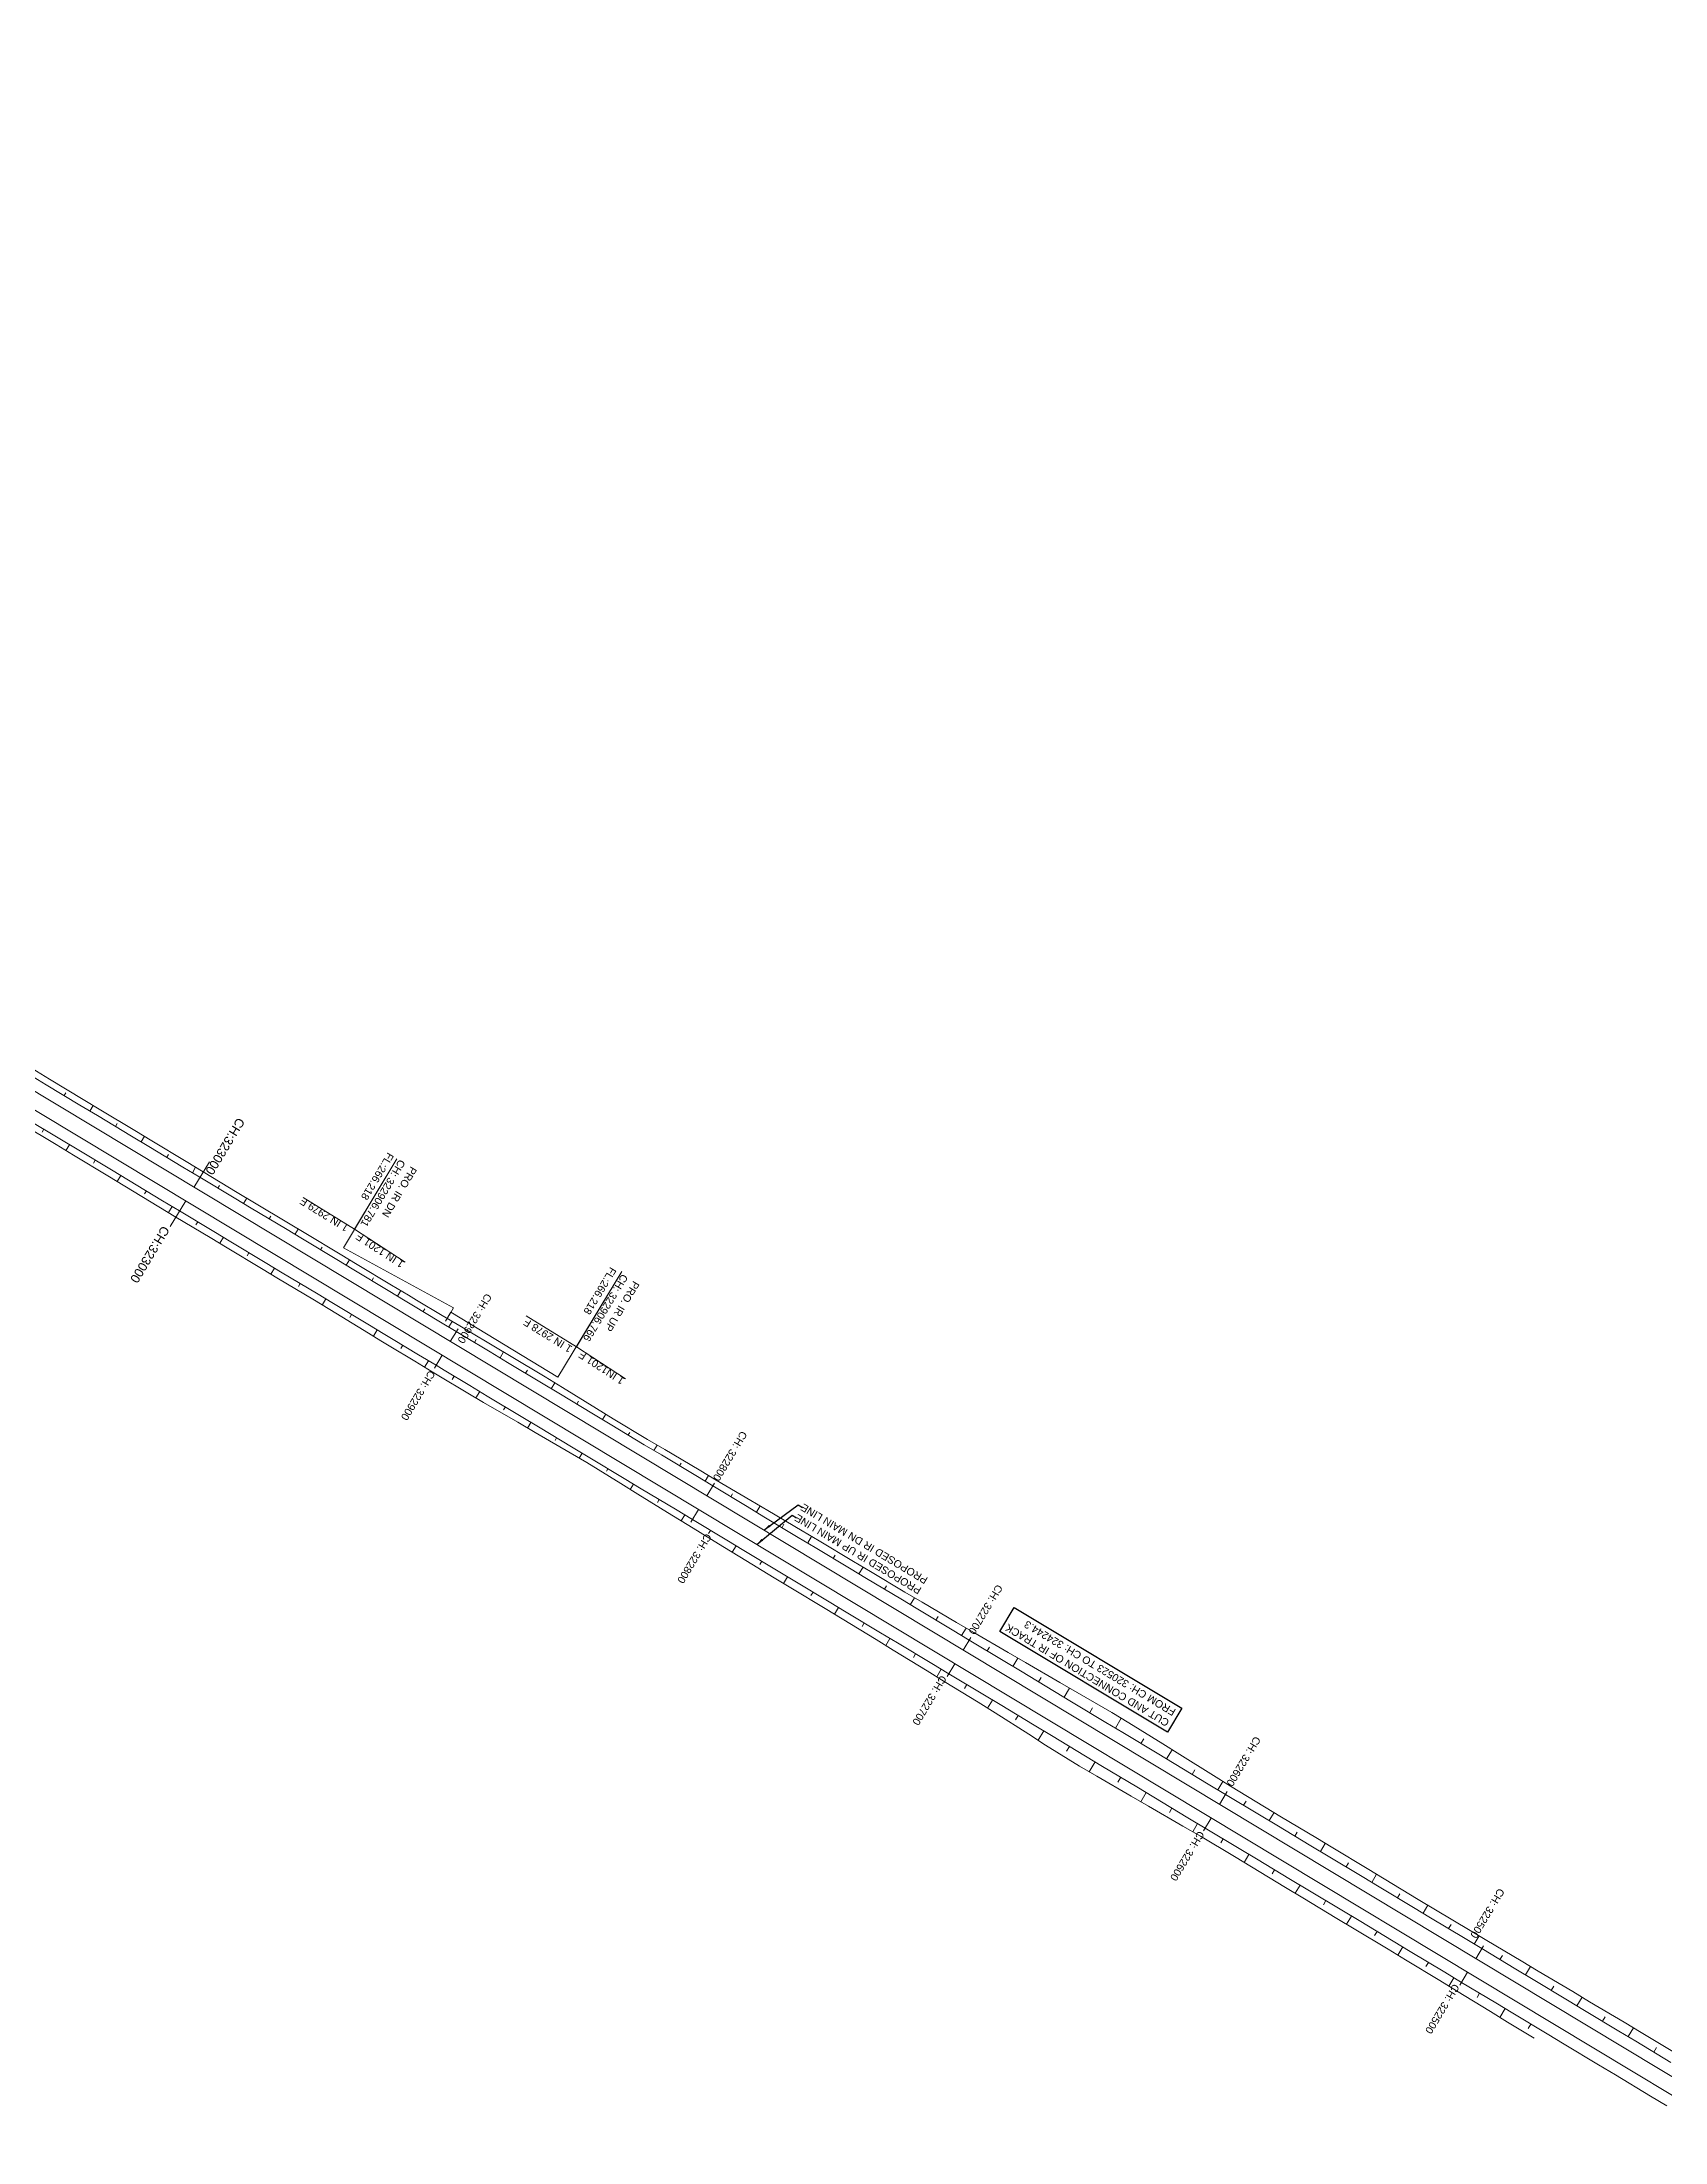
# Model space of a CAD drawing. Header units: metres. Extents: x 615788 to 628025, y 3391429 to 3398897.
# Drawn here: x 625847 to 626389, y 3392526 to 3393228 of the extents above; entities that cross this region are included whole.
import ezdxf
from ezdxf.enums import TextEntityAlignment as Align

# ---------------------------------------------------------------- set-up
doc = ezdxf.new("R2010")
doc.units = ezdxf.units.M
doc.header["$MEASUREMENT"] = 0
for name, color, linetype in [('Cut & Conn', 190, 'Continuous'), ('cut conn grades dn', 190, 'Continuous'), ('cut conn grades up', 190, 'Continuous'), ('IR PROPOSALS', 190, 'Continuous')]:
    doc.layers.add(name, color=color, linetype=linetype)
for name, color, linetype, lineweight in [('PROPOSED DFCC TOE LINE', 239, 'Continuous', 0), ('PROPOSED DFCC TOE SLOPES', 239, 'Continuous', 0), ('PROPOSED FORMATION LINE - PLAN', 187, 'Continuous', 0)]:
    doc.layers.add(name, color=color, linetype=linetype, lineweight=lineweight)
doc.styles.get("Standard").update_dxf_attribs({"font": 'arial.ttf'})
doc.styles.add('Style-Arial', font='arial.ttf')
doc.dimstyles.new('ISO-25', dxfattribs={"dimtxt": 2.5, "dimasz": 2.5, "dimexe": 1.25, "dimexo": 0.625, "dimtad": 1, "dimtxsty": 'Standard', "dimcen": 2.5, "dimadec": 0, "dimazin": 0, "dimtfac": 1, "dimtmove": 0, "dimatfit": 3, "dimfxl": 1, "dimarcsym": 0})

msp = doc.modelspace()

# ---------------------------------------------------------------- linework, layer by layer
at = {"layer": 'Cut & Conn', "linetype": 'Continuous', "lineweight": 0, "flags": 128}
for points in [[(627261.2265, 3392018.4193), (625508.4269, 3393073.5259), (625502.0009, 3393077.3933), (625495.5728, 3393081.2572), (625489.1406, 3393085.1143), (625482.7022, 3393088.9609), (625476.2556, 3393092.7938), (625469.7988, 3393096.6094), (625463.3297, 3393100.4042), (625456.8463, 3393104.1747, 0.03941397), (625208.3135, 3393222.9817)], [(627264.392, 3392022.6999), (625510.7233, 3393078.3297), (625504.2973, 3393082.1971), (625497.8692, 3393086.061), (625491.437, 3393089.9181), (625484.9986, 3393093.7648), (625478.552, 3393097.5976), (625472.0951, 3393101.4132), (625465.626, 3393105.208), (625459.1427, 3393108.9786, 0.03941397), (625210.6099, 3393227.7856)]]:
    msp.add_lwpolyline(points, format="xyb", dxfattribs=at)
for points in [[(625902.8014, 3392853.9883), (625897.6441, 3392845.4207)], [(625889.7402, 3392832.3204), (625894.8975, 3392840.8879)], [(625985.8981, 3392798.1318), (625983.3194, 3392793.8481)], [(625977.9942, 3392785.0315), (625980.5728, 3392789.3153)], [(626071.5734, 3392746.5591), (626068.9947, 3392742.2754)], [(626063.6695, 3392733.4588), (626066.2481, 3392737.7426)], [(626157.2487, 3392694.9865), (626154.6701, 3392690.7027)], [(626149.3448, 3392681.8861), (626151.9234, 3392686.1699)], [(626242.924, 3392643.4138), (626240.3454, 3392639.13)], [(626235.0201, 3392630.3134), (626237.5987, 3392634.5972)], [(626328.5993, 3392591.8411), (626326.0207, 3392587.5573)], [(626320.6954, 3392578.7408), (626323.274, 3392583.0245)]]:
    msp.add_lwpolyline(points, dxfattribs=at)
at = {"layer": 'cut conn grades dn', "linetype": 'Continuous', "lineweight": 0}
msp.add_line((625965.4966, 3392854.986), (625951.3141, 3392831.4253), dxfattribs=at)
at = {"layer": 'cut conn grades dn', "linetype": 'Continuous', "lineweight": 0, "flags": 128}
msp.add_lwpolyline([(625968.2508, 3392820.4259), (625951.3141, 3392831.4253), (625934.1819, 3392842.0621)], dxfattribs=at)
at = {"layer": 'cut conn grades up', "linetype": 'Continuous', "lineweight": 0}
msp.add_line((626040.6215, 3392817.3487), (626025.4317, 3392792.1147), dxfattribs=at)
at = {"layer": 'cut conn grades up', "linetype": 'Continuous', "lineweight": 0, "flags": 128}
for points in [[(625982.8877, 3392802.6289), (625984.3836, 3392805.1141), (625947.5707, 3392825.2066), (625962.7888, 3392850.4876)], [(625981.7004, 3392800.6565), (625983.5031, 3392803.6512), (626019.2921, 3392782.0214), (626040.6215, 3392817.3487)], [(626041.8845, 3392781.4294), (626025.4317, 3392792.1147), (626008.714, 3392802.4942)]]:
    msp.add_lwpolyline(points, dxfattribs=at)
at = {"layer": 'IR PROPOSALS'}
msp.add_lwpolyline([(626227.7556, 3392671.2663), (626222.9659, 3392663.295), (626166.9255, 3392696.9674), (626171.7152, 3392704.9388)], close=True, dxfattribs=at)
at = {"layer": 'PROPOSED DFCC TOE LINE', "lineweight": 0}
for points in [[(625843.6134, 3392885.2115), (625849.3486, 3392881.5602), (625860.6616, 3392874.7527), (625866.4946, 3392871.2639), (625877.9494, 3392864.3878), (625883.6331, 3392860.9552), (625895.0696, 3392854.0482), (625900.7531, 3392850.6156), (625912.1387, 3392843.7267), (625917.8664, 3392840.2648), (625929.2684, 3392833.4034), (625935.0053, 3392829.9567), (625946.4607, 3392823.0743), (625952.1548, 3392819.6662), (625963.6438, 3392812.764), (625969.2989, 3392809.3666), (625972.0715, 3392807.7009), (625980.6363, 3392802.5766), (625986.4657, 3392799.1048), (625989.245, 3392797.4502), (625997.8234, 3392792.3484), (626003.6543, 3392788.8792), (626015.0074, 3392782.1151), (626020.7759, 3392778.5423), (626032.2121, 3392771.4591), (626037.7853, 3392768.019), (626049.2222, 3392761.1807), (626054.9646, 3392757.7779), (626066.4766, 3392750.9431), (626072.1689, 3392747.5784), (626083.7087, 3392740.7897), (626089.4031, 3392737.4287), (626100.9303, 3392730.619), (626106.6054, 3392727.2259), (626118.0649, 3392720.3697), (626123.7687, 3392716.9582), (626135.2309, 3392710.1065), (626140.9399, 3392706.7036), (626152.4742, 3392699.9719), (626158.2148, 3392696.6214), (626169.6961, 3392689.938), (626175.5081, 3392686.5697), (626187.0097, 3392679.9201), (626192.8379, 3392676.5788), (626204.3593, 3392669.9035), (626210.0518, 3392666.3952), (626221.3839, 3392659.4055), (626227.0521, 3392655.8569), (626238.3101, 3392648.8084), (626244.0155, 3392645.2571), (626255.3716, 3392638.3717), (626261.1176, 3392634.8878), (626272.4908, 3392628.0306), (626278.253, 3392624.5738), (626289.6466, 3392617.7151), (626295.387, 3392614.2574), (626306.7788, 3392607.3956), (626312.5218, 3392603.9425), (626324.0847, 3392597.0084), (626329.6873, 3392593.6785), (626341.1209, 3392586.8731), (626346.8737, 3392583.4493), (626358.3946, 3392576.5738), (626364.048, 3392573.1999), (626375.569, 3392566.3244), (626381.2224, 3392562.9507), (626393.006, 3392555.9186)], [(626345.469, 3392561.0164), (626336.6102, 3392566.3991), (626330.8986, 3392569.8913), (626319.5496, 3392576.8372), (626313.9924, 3392580.2425), (626302.4644, 3392587.2347), (626296.7295, 3392590.7013), (626285.3388, 3392597.565), (626279.5977, 3392601.0213), (626268.212, 3392607.8932), (626262.4621, 3392611.3705), (626251.094, 3392618.2361), (626245.3355, 3392621.6991), (626233.9528, 3392628.5404), (626228.1416, 3392631.916), (626216.6284, 3392638.5404), (626210.8283, 3392641.8699), (626199.3182, 3392648.564), (626193.5432, 3392651.9352), (626182.2345, 3392658.9638), (626176.5854, 3392662.6026), (626165.3673, 3392669.7233), (626159.6698, 3392673.2818), (626148.3811, 3392680.2852), (626142.7188, 3392683.7657), (626131.3418, 3392690.7588), (626125.67, 3392694.2235), (626114.2539, 3392701.1517), (626108.572, 3392704.5997), (626097.1475, 3392711.5138), (626091.4915, 3392714.9387), (626080.0604, 3392721.9081), (626074.4148, 3392725.3501), (626063.0056, 3392732.356), (626057.3779, 3392735.8279), (626045.9858, 3392742.862), (626040.3097, 3392746.3748), (626028.9877, 3392753.404), (626023.3306, 3392756.7047), (626011.7077, 3392763.4778), (626005.8445, 3392766.8932), (625994.4247, 3392773.5465), (625988.5639, 3392776.9661), (625979.997, 3392782.087), (625977.2361, 3392783.7722), (625971.4439, 3392787.3056), (625962.9162, 3392792.4917), (625960.1504, 3392794.1686), (625954.5092, 3392797.5891), (625943.0542, 3392804.5478), (625937.3826, 3392807.9932), (625925.9344, 3392814.8876), (625920.2002, 3392818.3387), (625908.7919, 3392825.1899), (625903.0497, 3392828.6275), (625891.6491, 3392835.4915), (625885.9701, 3392838.9316), (625874.5413, 3392845.8513), (625868.861, 3392849.2895), (625857.4258, 3392856.1983), (625851.6064, 3392859.7097), (625840.3016, 3392866.5309)]]:
    msp.add_lwpolyline(points, dxfattribs=at)
msp.add_polyline3d([(626345.469, 3392561.0164, 264.7093), (626336.6102, 3392566.3991, 264.7221), (626330.8986, 3392569.8913, 264.7397), (626319.5496, 3392576.8372, 264.7776), (626313.9924, 3392580.2425, 264.7979), (626302.4644, 3392587.2347, 264.8094), (626296.7295, 3392590.7013, 264.81), (626285.3388, 3392597.565, 264.8019), (626279.5977, 3392601.0213, 264.7965), (626268.212, 3392607.8932, 264.7933), (626262.4621, 3392611.3705, 264.7945), (626251.094, 3392618.2361, 264.7931), (626245.3355, 3392621.6991, 264.7861), (626233.9528, 3392628.5404, 264.7706), (626228.1416, 3392631.916, 264.7125), (626216.6284, 3392638.5404, 264.5703), (626210.8283, 3392641.8699, 264.4954), (626199.3182, 3392648.564, 264.3839), (626193.5432, 3392651.9352, 264.3333), (626182.2345, 3392658.9638, 264.417), (626176.5854, 3392662.6026, 264.5135), (626165.3673, 3392669.7233, 264.66), (626159.6698, 3392673.2818, 264.7096), (626148.3811, 3392680.2852, 264.7877), (626142.7188, 3392683.7657, 264.813), (626131.3418, 3392690.7588, 264.8639), (626125.67, 3392694.2235, 264.88), (626114.2539, 3392701.1517, 264.893), (626108.572, 3392704.5997, 264.8993), (626097.1475, 3392711.5138, 264.9041), (626091.4915, 3392714.9387, 264.9073), (626080.0604, 3392721.9081, 264.934), (626074.4148, 3392725.3501, 264.9472), (626063.0056, 3392732.356, 264.9952), (626057.3779, 3392735.8279, 265.0257), (626045.9858, 3392742.862, 265.0902), (626040.3097, 3392746.3748, 265.1258), (626028.9877, 3392753.404, 265.2064), (626023.3306, 3392756.7047, 265.1561), (626011.7077, 3392763.4778, 265.0492), (626005.8445, 3392766.8932, 264.9947), (625994.4247, 3392773.5465, 264.8891), (625988.5639, 3392776.9661, 264.837), (625979.997, 3392782.087, 264.8133), (625977.2361, 3392783.7722, 264.8207), (625971.4439, 3392787.3056, 264.8362), (625962.9162, 3392792.4917, 264.8543), (625960.1504, 3392794.1686, 264.8583), (625954.5092, 3392797.5891, 264.8667), (625943.0542, 3392804.5478, 264.8893), (625937.3826, 3392807.9932, 264.9005), (625925.9344, 3392814.8876, 264.8973), (625920.2002, 3392818.3387, 264.8948), (625908.7919, 3392825.1899, 264.8835), (625903.0497, 3392828.6275, 264.8731), (625891.6491, 3392835.4915, 264.8692), (625885.9701, 3392838.9316, 264.8762), (625874.5413, 3392845.8513, 264.8889), (625868.861, 3392849.2895, 264.8948), (625857.4258, 3392856.1983, 264.9012), (625851.6064, 3392859.7097, 264.9025), (625840.3016, 3392866.5309, 264.905)], dxfattribs=at)
at = {"layer": 'PROPOSED DFCC TOE SLOPES', "flags": 128}
for points in [[(625854.2796, 3392876.1055), (625854.8292, 3392877.0185)], [(625862.8471, 3392870.9482), (625863.9524, 3392872.7844)], [(625847.4978, 3392864.8392), (625846.9126, 3392863.8671)], [(625871.4147, 3392865.791), (625871.9717, 3392866.7163)], [(625856.0653, 3392859.6819), (625854.8896, 3392857.7287)], [(625879.9822, 3392860.6337), (625881.0975, 3392862.4865)], [(625864.6329, 3392854.5246), (625864.0412, 3392853.5418)], [(625888.5497, 3392855.4764), (625889.1036, 3392856.3966)], [(625897.1173, 3392850.3191), (625898.2175, 3392852.147)], [(625873.2004, 3392849.3674), (625872.0072, 3392847.3852)], [(625881.7679, 3392844.2101), (625881.1648, 3392843.2082)], [(625905.6848, 3392845.1619), (625906.2297, 3392846.0671)], [(625890.3355, 3392839.0528), (625889.1155, 3392837.0262)], [(625914.2523, 3392840.0046), (625915.3313, 3392841.797)], [(625898.903, 3392833.8956), (625898.2907, 3392832.8785)], [(625922.8199, 3392834.8473), (625923.3582, 3392835.7417)], [(625931.3874, 3392829.6901), (625932.4662, 3392831.4822)], [(625907.4705, 3392828.7383), (625906.2504, 3392826.7114)], [(625916.0381, 3392823.581), (625915.4317, 3392822.5738)], [(625939.9549, 3392824.5328), (625940.4965, 3392825.4325)], [(625924.6056, 3392818.4238), (625923.3964, 3392816.415)], [(625948.5225, 3392819.3755), (625949.6131, 3392821.1875)], [(625933.1731, 3392813.2665), (625932.5682, 3392812.2616)], [(625957.09, 3392814.2183), (625957.6388, 3392815.1301)], [(625965.6575, 3392809.061), (625966.7597, 3392810.892)], [(625941.7406, 3392808.1092), (625940.5226, 3392806.0857)], [(625950.3082, 3392802.952), (625949.6887, 3392801.9229)], [(625974.225, 3392803.9037), (625974.7802, 3392804.8259)], [(625958.8757, 3392797.7947), (625957.6175, 3392795.7044)], [(625982.7926, 3392798.7465), (625983.9207, 3392800.6205)], [(625991.3601, 3392793.5892), (625991.937, 3392794.5476)], [(625967.4432, 3392792.6374), (625966.8046, 3392791.5764)], [(625976.0108, 3392787.4802), (625974.7073, 3392785.3148)], [(625999.9276, 3392788.4319), (626001.1086, 3392790.3938)], [(625984.5783, 3392782.3229), (625983.92, 3392781.2292)], [(626008.4952, 3392783.2747), (626009.0978, 3392784.2758)], [(625993.1458, 3392777.1656), (625991.8659, 3392775.0394)], [(626017.0627, 3392778.1174), (626018.2574, 3392780.1021)], [(626025.6302, 3392772.9601), (626026.1949, 3392773.8982)], [(626001.7134, 3392772.0084), (626001.1099, 3392771.0058)], [(626010.2809, 3392766.8511), (626009.1479, 3392764.9689)], [(626034.1978, 3392767.8029), (626035.2645, 3392769.575)], [(626018.8484, 3392761.6938), (626018.3187, 3392760.8139)], [(626042.7653, 3392762.6456), (626043.2955, 3392763.5265)], [(626027.416, 3392756.5365), (626026.429, 3392754.8969)], [(626051.3328, 3392757.4883), (626052.4162, 3392759.2881)], [(626059.9004, 3392752.331), (626060.4583, 3392753.258)], [(626035.9835, 3392751.3793), (626035.4755, 3392750.5354)], [(626044.551, 3392746.222), (626043.4668, 3392744.4209)], [(626068.4679, 3392747.1738), (626069.6188, 3392749.0858)], [(626053.1185, 3392741.0647), (626052.5465, 3392740.1145)], [(626077.0354, 3392742.0165), (626077.6353, 3392743.0131)], [(626085.6029, 3392736.8592), (626086.8521, 3392738.9344)], [(626061.6861, 3392735.9075), (626060.4845, 3392733.9113)], [(626094.1705, 3392731.702), (626094.8167, 3392732.7754)], [(626070.2536, 3392730.7502), (626069.6284, 3392729.7116)], [(626078.8211, 3392725.5929), (626077.5312, 3392723.4501)], [(626102.738, 3392726.5447), (626104.063, 3392728.7459)], [(626087.3887, 3392720.4357), (626086.7291, 3392719.34)], [(626111.3055, 3392721.3874), (626111.9752, 3392722.5)], [(626119.8731, 3392716.2302), (626121.2266, 3392718.4787)], [(626095.9562, 3392715.2784), (626094.6137, 3392713.0481)], [(626128.4406, 3392711.0729), (626129.1251, 3392712.21)], [(626104.5237, 3392710.1211), (626103.8461, 3392708.9955)], [(626113.0913, 3392704.9639), (626111.7215, 3392702.6884)], [(626137.0081, 3392705.9156), (626138.3954, 3392708.2203)], [(626121.6588, 3392699.8066), (626120.9647, 3392698.6535)], [(626145.5757, 3392700.7584), (626146.2972, 3392701.9571)], [(626154.1432, 3392695.6011), (626155.6563, 3392698.1147)], [(626130.2263, 3392694.6493), (626128.8139, 3392692.303)], [(626138.7938, 3392689.4921), (626138.0658, 3392688.2826)], [(626162.7107, 3392690.4438), (626163.5043, 3392691.7621)], [(626147.3614, 3392684.3348), (626145.8575, 3392681.8364)], [(626171.2782, 3392685.2866), (626172.9449, 3392688.0552)], [(626155.9289, 3392679.1775), (626155.1455, 3392677.8761)], [(626179.8458, 3392680.1293), (626180.7238, 3392681.588)], [(626188.4133, 3392674.972), (626190.2676, 3392678.0524)], [(626164.4964, 3392674.0203), (626162.8546, 3392671.2927)], [(626173.064, 3392668.863), (626172.1874, 3392667.4068)], [(626196.9808, 3392669.8147), (626197.9546, 3392671.4324)], [(626181.6315, 3392663.7057), (626179.7431, 3392660.5686)], [(626205.5484, 3392664.6575), (626207.53, 3392667.9494)], [(626214.1159, 3392659.5002), (626215.079, 3392661.1002)], [(626190.199, 3392658.5484), (626189.2058, 3392656.8984)], [(626222.6834, 3392654.3429), (626224.5411, 3392657.4289)], [(626198.7666, 3392653.3912), (626196.7598, 3392650.0575)], [(626207.3341, 3392648.2339), (626206.3684, 3392646.6296)], [(626231.251, 3392649.1857), (626232.1346, 3392650.6536)], [(626215.9016, 3392643.0766), (626214.0589, 3392640.0154)], [(626239.8185, 3392644.0284), (626241.5005, 3392646.8226)], [(626248.386, 3392638.8711), (626249.2098, 3392640.2397)], [(626224.4692, 3392637.9194), (626223.5995, 3392636.4746)], [(626256.9536, 3392633.7139), (626258.5847, 3392636.4236)], [(626233.0367, 3392632.7621), (626231.3912, 3392630.0285)], [(626241.6042, 3392627.6048), (626240.7946, 3392626.2599)], [(626265.5211, 3392628.5566), (626266.3329, 3392629.9052)], [(626274.0886, 3392623.3993), (626275.7129, 3392626.0977)], [(626250.1717, 3392622.4476), (626248.5555, 3392619.7626)], [(626282.6561, 3392618.2421), (626283.4694, 3392619.5931)], [(626258.7393, 3392617.2903), (626257.9289, 3392615.944)], [(626267.3068, 3392612.133), (626265.6773, 3392609.426)], [(626291.2237, 3392613.0848), (626292.8496, 3392615.7858)], [(626275.8743, 3392606.9758), (626275.0559, 3392605.6161)], [(626299.7912, 3392607.9275), (626300.6034, 3392609.2768)], [(626308.3587, 3392602.7703), (626309.9832, 3392605.4689)], [(626284.4419, 3392601.8185), (626282.8011, 3392599.0928)], [(626316.9263, 3392597.613), (626317.7419, 3392598.968)], [(626293.0094, 3392596.6612), (626292.1882, 3392595.2969)], [(626301.5769, 3392591.504), (626299.9294, 3392588.7671)], [(626325.4938, 3392592.4557), (626327.1409, 3392595.1919)], [(626310.1445, 3392586.3467), (626309.3132, 3392584.9658)], [(626334.0613, 3392587.2985), (626334.8982, 3392588.6887)], [(626342.6289, 3392582.1412), (626344.3282, 3392584.9643)], [(626318.712, 3392581.1894), (626317.0238, 3392578.3849)], [(626351.1964, 3392576.9839), (626352.0568, 3392578.4133)], [(626327.2795, 3392576.0322), (626326.416, 3392574.5977)], [(626335.8471, 3392570.8749), (626334.083, 3392567.9443)], [(626359.7639, 3392571.8266), (626361.5043, 3392574.7179)], [(626344.4146, 3392565.7176), (626343.5197, 3392564.231)], [(626368.3315, 3392566.6694), (626369.2115, 3392568.1313)], [(626376.899, 3392561.5121), (626378.6787, 3392564.4687)], [(626385.4665, 3392556.3548), (626386.3662, 3392557.8495)]]:
    msp.add_lwpolyline(points, dxfattribs=at)
at = {"layer": 'PROPOSED FORMATION LINE - PLAN', "lineweight": 0, "flags": 128}
for points in [[(626391.1934, 3392552.9075), (626379.4368, 3392559.9845), (626373.7964, 3392563.3797), (626362.3018, 3392570.299), (626356.6613, 3392573.6943), (626345.1667, 3392580.6135), (626339.4311, 3392584.0661), (626328.0316, 3392590.9281), (626322.4479, 3392594.2892), (626310.8966, 3392601.2426), (626305.1553, 3392604.6986), (626293.7615, 3392611.5571), (626288.0202, 3392615.0131), (626276.6264, 3392621.8717), (626270.8694, 3392625.3372), (626259.4914, 3392632.1862), (626253.7343, 3392635.6517), (626242.3563, 3392642.5007), (626236.5993, 3392645.9662), (626225.2213, 3392652.8153), (626219.4927, 3392656.2636), (626208.0862, 3392663.1298), (626202.3576, 3392666.5782), (626190.9511, 3392673.4444), (626185.1967, 3392676.9082), (626173.8161, 3392683.7589), (626168.0617, 3392687.2228), (626156.681, 3392694.0734), (626150.9869, 3392697.501), (626139.546, 3392704.388), (626133.8518, 3392707.8156), (626122.4109, 3392714.7025), (626116.7168, 3392718.1301), (626105.2758, 3392725.017), (626099.6109, 3392728.4271), (626088.1408, 3392735.3316), (626082.4758, 3392738.7416), (626071.0057, 3392745.6461), (626065.3408, 3392749.0562), (626053.8706, 3392755.9607), (626048.1521, 3392759.403), (626036.7356, 3392766.2752), (626031.1247, 3392769.6527), (626019.6005, 3392776.5897), (626013.7876, 3392780.0888), (626002.4655, 3392786.9043), (625996.6526, 3392790.4034), (625988.1015, 3392795.5507), (625985.3304, 3392797.2188), (625979.5175, 3392800.7179), (625970.9665, 3392805.8652), (625968.1953, 3392807.5333), (625962.5432, 3392810.9357), (625951.0603, 3392817.8479), (625945.3748, 3392821.2703), (625933.9252, 3392828.1624), (625928.1913, 3392831.614), (625916.7902, 3392838.477), (625911.0563, 3392841.9285), (625899.6551, 3392848.7915), (625893.9666, 3392852.2157), (625882.52, 3392859.106), (625876.8313, 3392862.5304), (625865.385, 3392869.4206), (625859.5619, 3392872.9258), (625848.2499, 3392879.7351), (625842.4269, 3392883.2403)], [(626389.7901, 3392538.4036), (626384.4116, 3392541.6412), (626372.655, 3392548.7181), (626367.0146, 3392552.1134), (626355.5199, 3392559.0327), (626349.8795, 3392562.428), (626338.3849, 3392569.3472), (626332.6493, 3392572.7998), (626321.2498, 3392579.6618), (626315.6661, 3392583.0229), (626304.1148, 3392589.9763), (626298.3735, 3392593.4323), (626286.9797, 3392600.2908), (626281.2384, 3392603.7468), (626269.8446, 3392610.6054), (626264.0876, 3392614.0709), (626252.7096, 3392620.9199), (626246.9525, 3392624.3854), (626235.5745, 3392631.2344), (626229.8174, 3392634.6999), (626218.4395, 3392641.549), (626212.7109, 3392644.9973), (626201.3044, 3392651.8635), (626195.5758, 3392655.3119), (626184.1693, 3392662.1781), (626178.4149, 3392665.6419), (626167.0343, 3392672.4926), (626161.2799, 3392675.9565), (626149.8992, 3392682.8071), (626144.2051, 3392686.2347), (626132.7641, 3392693.1217), (626127.07, 3392696.5493), (626115.6291, 3392703.4362), (626109.935, 3392706.8638), (626098.494, 3392713.7507), (626092.8291, 3392717.1608), (626081.359, 3392724.0653), (626075.694, 3392727.4753), (626064.2239, 3392734.3798), (626058.559, 3392737.7899), (626047.0888, 3392744.6944), (626041.3703, 3392748.1367), (626029.9538, 3392755.0089), (626024.3429, 3392758.3864), (626012.8187, 3392765.3234), (626007.0058, 3392768.8225), (625995.6837, 3392775.638), (625989.8708, 3392779.1371), (625981.3197, 3392784.2844), (625978.5486, 3392785.9525), (625972.7357, 3392789.4516), (625964.1847, 3392794.5989), (625961.4135, 3392796.267), (625955.7614, 3392799.6694), (625944.2785, 3392806.5816), (625938.593, 3392810.004), (625927.1434, 3392816.8961), (625921.4095, 3392820.3477), (625910.0084, 3392827.2106), (625904.2745, 3392830.6622), (625892.8733, 3392837.5252), (625887.1848, 3392840.9494), (625875.7382, 3392847.8397), (625870.0495, 3392851.2641), (625858.6032, 3392858.1543), (625852.7801, 3392861.6595), (625841.4681, 3392868.4688)]]:
    msp.add_lwpolyline(points, dxfattribs=at)

# ---------------------------------------------------------------- texts
at = {"layer": 'Cut & Conn', "linetype": 'Continuous', "lineweight": 0}
for s, p in [('PROPOSED IR DN MAIN LINE', (626101.3603, 3392739.858)), ('PROPOSED IR UP MAIN LINE', (626099.3759, 3392736.3484, -267.5994))]:
    msp.add_text(s, height=2.5, rotation=149.0682259, dxfattribs=at).set_placement(p, align=Align.RIGHT)
at = {"layer": 'Cut & Conn', "lineweight": 0, "rotation": 238.9539489, "line_spacing_factor": 0.6, "style": 'Style-Arial'}
for s, insert, char_height, attachment_point in [('CH:323000', (625902.5937, 3392850.0517), 3, 6), ('CH:323000', (625888.379, 3392832.0596), 3, 4), ('CH: 322900', (625986.6533, 3392793.5865), 2.5, 6), ('CH: 322900', (625977.3511, 3392783.8406), 2.5, 4), ('CH: 322800', (626071.9867, 3392747.6032), 2.5, 6), ('CH: 322800', (626069.692, 3392729.3336), 2.5, 4), ('CH: 322700', (626157.3908, 3392696.3017), 2.5, 6), ('CH: 322700', (626148.2581, 3392681.9165), 2.5, 4), ('CH: 322600', (626243.6086, 3392645.5426), 2.5, 6), ('CH: 322600', (626234.392, 3392629.8853), 2.5, 4), ('CH: 322500', (626325.0759, 3392594.742), 2.5, 6), ('CH: 322500', (626319.6087, 3392578.7712), 2.5, 4)]:
    msp.add_mtext(s, dxfattribs=dict(at, insert=insert, char_height=char_height, attachment_point=attachment_point))
at = {"layer": 'cut conn grades dn', "lineweight": 0, "insert": (625967.3657, 3392854.3433), "char_height": 2.5, "attachment_point": 4, "rotation": 238.9539489, "line_spacing_factor": 1.08, "style": 'Style-Arial'}
msp.add_mtext('PRO. IR DN \\PCH: 322906.781\\PFL:266.218', dxfattribs=at)
at = {"layer": 'cut conn grades dn', "lineweight": 13, "char_height": 2.5, "line_spacing_factor": 0.84, "style": 'Style-Arial'}
for s, insert, attachment_point, rotation in [('1 IN 2979 F', (625949.6408, 3392832.5773), 7, 148.1653387), ('1 IN 1201 F', (625952.8677, 3392830.3989), 9, 146.9987289)]:
    msp.add_mtext(s, dxfattribs=dict(at, insert=insert, attachment_point=attachment_point, rotation=rotation))
at = {"layer": 'cut conn grades up', "lineweight": 0, "insert": (626041.7405, 3392816.0428), "char_height": 2.5, "attachment_point": 4, "rotation": 238.9539489, "line_spacing_factor": 1.08, "style": 'Style-Arial'}
msp.add_mtext('PRO. IR UP \\PCH: 322906.766\\PFL:266.218', dxfattribs=at)
at = {"layer": 'cut conn grades up', "lineweight": 13, "char_height": 2.5, "line_spacing_factor": 0.84, "style": 'Style-Arial'}
for s, insert, attachment_point, rotation in [('1 IN 2978 F', (626024.3113, 3392792.1481), 7, 148.1650042), ('1 IN1201 F', (626027.3083, 3392790.8633), 9, 146.99827)]:
    msp.add_mtext(s, dxfattribs=dict(at, insert=insert, attachment_point=attachment_point, rotation=rotation))
at = {"layer": 'IR PROPOSALS', "insert": (626222.5383, 3392665.0102), "char_height": 2.5, "width": 70.806072, "attachment_point": 1, "rotation": 149}
msp.add_mtext('\\pxql;CUT AND CONNECTION OF IR TRACK FROM CH: {\\fArial|b0|i0|c0|p39;320523} TO CH: {\\fArial|b0|i0|c0|p39;324244.3}', dxfattribs=at)

# ---------------------------------------------------------------- leaders
at = {"layer": 'Cut & Conn', "linetype": 'Continuous', "lineweight": 0}
for points in [[(626088.0506, 3392730.8046), (626099.5346, 3392739.3316), (626101.0152, 3392738.4421)], [(626085.6945, 3392726.0367, -267.5994), (626097.5502, 3392735.822, -267.5994), (626099.0309, 3392734.9325, -267.5994)]]:
    msp.add_leader(points, dimstyle='ISO-25', override={"dimtxt": 3, "dimasz": 2.5, "dimgap": 0.625, "dimtad": 0, "dimdec": 3, "dimzin": 2, "dimtdec": 3}, dxfattribs=at)

doc.saveas('drawing.dxf')
